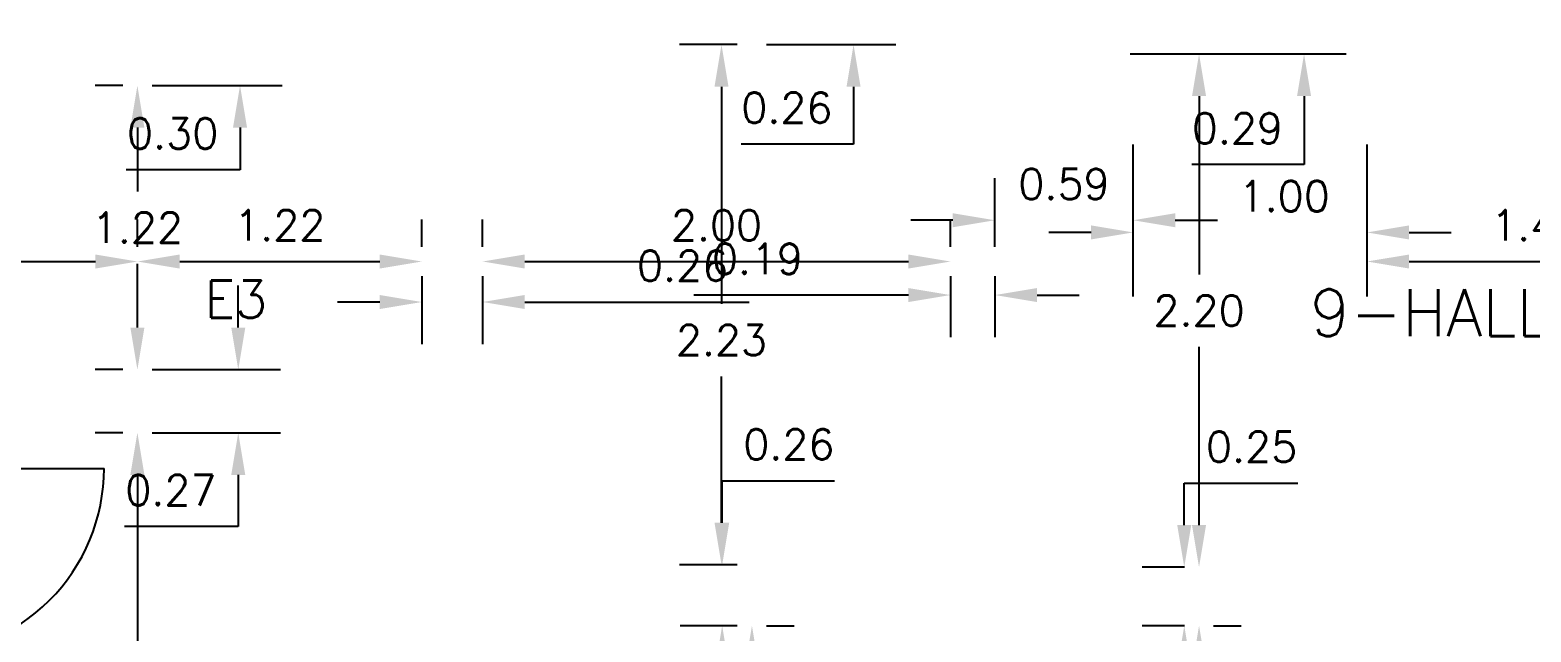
# Model space of a CAD drawing. Extents: x 19.8 to 90.6, y 5.5 to 74.
# Drawn here: x 25.14 to 31.55, y 39.4 to 41.97 of the extents above; entities that cross this region are included whole.
import ezdxf

# ---------------------------------------------------------------- set-up
doc = ezdxf.new("R2010")
doc.units = 0
doc.header["$MEASUREMENT"] = 0
doc.linetypes.add('Default', pattern=[0])
doc.linetypes.add('Solid', pattern=[0])
doc.layers.get('DEFPOINTS').update_dxf_attribs({"linetype": 'Solid'})
for name, color, linetype in [('Dimensions (COTAS)', 212, 'Solid'), ('Text O', 212, 'Default'), ('VAO', 132, 'Default')]:
    doc.layers.add(name, color=color, linetype=linetype)
doc.styles.add('Simplex', font='SIMPLEX.SHX')
doc.dimstyles.get("Standard").update_dxf_attribs({"dimtxt": 0.13, "dimasz": 0.18, "dimexe": 0.18, "dimexo": 0.0625, "dimgap": 0.09, "dimtad": 1, "dimtih": 1, "dimtoh": 1, "dimzin": 0, "dimdsep": 46, "dimtxsty": 'Simplex', "dimcen": 0.09, "dimadec": 0, "dimazin": 0, "dimtfac": 1, "dimtofl": 0, "dimtmove": 0, "dimatfit": 3, "dimfxl": 1, "dimtolj": 1, "dimtzin": 0, "dimarcsym": 0})

# ---------------------------------------------------------------- blocks, each defined once
blk = doc.blocks.new('*D85')
at = {"layer": 'DEFPOINTS', "color": 0, "transparency": 16777216}
for p in [(23.076, 40.9845), (25.596, 40.9845), (25.596, 40.9845)]:
    blk.add_point(p, dxfattribs=at)
at = {"layer": 'Dimensions (COTAS)', "color": 0, "lineweight": -2, "transparency": 16777216}
for p, q in [((23.076, 41.047), (23.076, 41.1645)), ((25.596, 41.047), (25.596, 41.1645)), ((23.256, 40.9845), (25.416, 40.9845))]:
    blk.add_line(p, q, dxfattribs=at)
at = {"layer": 'Dimensions (COTAS)', "color": 0, "transparency": 16777216}
for points in [[(23.256, 41.0145), (23.256, 40.9545), (23.076, 40.9845)], [(25.416, 41.0145), (25.416, 40.9545), (25.596, 40.9845)]]:
    blk.add_solid(points, dxfattribs=at)
at = {"layer": 'Dimensions (COTAS)', "color": 0, "transparency": 16777216, "insert": (24.336, 41.1395), "char_height": 0.13, "attachment_point": 5, "style": 'Simplex'}
blk.add_mtext('\\A1;2.52', dxfattribs=at)
blk = doc.blocks.new('L')
at = {"color": 0}
blk.add_line((0, 0.15), (0, -0.5), dxfattribs=at)
blk = doc.blocks.new('*D104')
at = {"layer": 'DEFPOINTS', "color": 0, "transparency": 16777216}
for p in [(30.1337, 42.1621), (29.7764, 41.8721), (30.5827, 41.8721)]:
    blk.add_point(p, dxfattribs=at)
at = {"layer": 'Dimensions (COTAS)', "color": 0, "lineweight": -2, "transparency": 16777216}
for p, q in [((30.5827, 42.3421), (30.5827, 42.5221)), ((30.1962, 42.1621), (30.7627, 42.1621)), ((29.8389, 41.8721), (30.7627, 41.8721)), ((30.5827, 41.6921), (30.5827, 41.3992)), ((30.5827, 41.3992), (30.1027, 41.3992))]:
    blk.add_line(p, q, dxfattribs=at)
at = {"layer": 'Dimensions (COTAS)', "color": 0, "transparency": 16777216}
for points in [[(30.5527, 42.3421), (30.6127, 42.3421), (30.5827, 42.1621)], [(30.5527, 41.6921), (30.6127, 41.6921), (30.5827, 41.8721)]]:
    blk.add_solid(points, dxfattribs=at)
at = {"layer": 'Dimensions (COTAS)', "color": 0, "transparency": 16777216, "insert": (30.2977, 41.5542), "char_height": 0.13, "attachment_point": 5, "style": 'Simplex'}
blk.add_mtext('\\A1;0.29', dxfattribs=at)
blk = doc.blocks.new('*D105')
at = {"layer": 'DEFPOINTS', "color": 0, "transparency": 16777216}
for p in [(25.5952, 41.7371), (25.5952, 41.7371), (25.596, 40.5221)]:
    blk.add_point(p, dxfattribs=at)
at = {"layer": 'Dimensions (COTAS)', "color": 0, "lineweight": -2, "transparency": 16777216}
for p, q in [((25.5327, 41.7371), (25.4152, 41.7371)), ((25.5952, 41.5571), (25.5952, 41.2846)), ((25.5952, 40.7021), (25.5952, 40.9746)), ((25.5335, 40.5221), (25.4152, 40.5221))]:
    blk.add_line(p, q, dxfattribs=at)
at = {"layer": 'Dimensions (COTAS)', "color": 0, "transparency": 16777216}
for points in [[(25.5652, 41.5571), (25.6252, 41.5571), (25.5952, 41.7371)], [(25.5652, 40.7021), (25.6252, 40.7021), (25.5952, 40.5221)]]:
    blk.add_solid(points, dxfattribs=at)
at = {"layer": 'Dimensions (COTAS)', "color": 0, "transparency": 16777216, "insert": (25.5952, 41.1296), "char_height": 0.13, "attachment_point": 5, "style": 'Simplex'}
blk.add_mtext('\\A1;1.22', dxfattribs=at)
blk = doc.blocks.new('*D106')
at = {"layer": 'DEFPOINTS', "color": 0, "transparency": 16777216}
for p in [(25.5952, 42.0371), (26.034, 42.0371), (25.5952, 41.7371)]:
    blk.add_point(p, dxfattribs=at)
at = {"layer": 'Dimensions (COTAS)', "color": 0, "lineweight": -2, "transparency": 16777216}
for p, q in [((26.034, 42.2171), (26.034, 42.3971)), ((25.6577, 42.0371), (26.214, 42.0371)), ((25.6577, 41.7371), (26.214, 41.7371)), ((26.034, 41.5571), (26.034, 41.3771)), ((26.034, 41.3771), (25.5478, 41.3771))]:
    blk.add_line(p, q, dxfattribs=at)
at = {"layer": 'Dimensions (COTAS)', "color": 0, "transparency": 16777216}
for points in [[(26.004, 42.2171), (26.064, 42.2171), (26.034, 42.0371)], [(26.004, 41.5571), (26.064, 41.5571), (26.034, 41.7371)]]:
    blk.add_solid(points, dxfattribs=at)
at = {"layer": 'Dimensions (COTAS)', "color": 0, "transparency": 16777216, "insert": (25.7459, 41.5321), "char_height": 0.13, "attachment_point": 5, "style": 'Simplex'}
blk.add_mtext('\\A1;0.30', dxfattribs=at)
blk = doc.blocks.new('*D107')
at = {"layer": 'DEFPOINTS', "color": 0, "transparency": 16777216}
for p in [(28.2223, 41.9121), (28.0923, 39.6871), (28.2223, 39.6871)]:
    blk.add_point(p, dxfattribs=at)
at = {"layer": 'Dimensions (COTAS)', "color": 0, "lineweight": -2, "transparency": 16777216}
for p, q in [((28.1598, 41.9121), (27.9123, 41.9121)), ((28.0923, 41.7321), (28.0923, 40.8033)), ((28.0923, 39.8671), (28.0923, 40.4933)), ((28.1598, 39.6871), (27.9123, 39.6871))]:
    blk.add_line(p, q, dxfattribs=at)
at = {"layer": 'Dimensions (COTAS)', "color": 0, "transparency": 16777216}
for points in [[(28.0623, 41.7321), (28.1223, 41.7321), (28.0923, 41.9121)], [(28.0623, 39.8671), (28.1223, 39.8671), (28.0923, 39.6871)]]:
    blk.add_solid(points, dxfattribs=at)
at = {"layer": 'Dimensions (COTAS)', "color": 0, "transparency": 16777216, "insert": (28.0923, 40.6483), "char_height": 0.13, "attachment_point": 5, "style": 'Simplex'}
blk.add_mtext('\\A1;2.23', dxfattribs=at)
blk = doc.blocks.new('*D108')
at = {"layer": 'DEFPOINTS', "color": 0, "transparency": 16777216}
for p in [(29.7764, 41.8721), (30.1337, 39.6771), (30.1337, 39.6771)]:
    blk.add_point(p, dxfattribs=at)
at = {"layer": 'Dimensions (COTAS)', "color": 0, "lineweight": -2, "transparency": 16777216}
for p, q in [((29.8389, 41.8721), (30.3137, 41.8721)), ((30.1337, 41.6921), (30.1337, 40.9296)), ((30.1337, 39.8571), (30.1337, 40.6196)), ((30.0712, 39.6771), (29.9537, 39.6771))]:
    blk.add_line(p, q, dxfattribs=at)
at = {"layer": 'Dimensions (COTAS)', "color": 0, "transparency": 16777216}
for points in [[(30.1037, 41.6921), (30.1637, 41.6921), (30.1337, 41.8721)], [(30.1037, 39.8571), (30.1637, 39.8571), (30.1337, 39.6771)]]:
    blk.add_solid(points, dxfattribs=at)
at = {"layer": 'Dimensions (COTAS)', "color": 0, "transparency": 16777216, "insert": (30.1337, 40.7746), "char_height": 0.13, "attachment_point": 5, "style": 'Simplex'}
blk.add_mtext('\\A1;2.20', dxfattribs=at)
blk = doc.blocks.new('*D115')
at = {"layer": 'DEFPOINTS', "color": 0, "transparency": 16777216}
for p in [(29.8519, 41.161), (29.261, 40.9845), (29.8519, 40.9845)]:
    blk.add_point(p, dxfattribs=at)
at = {"layer": 'Dimensions (COTAS)', "color": 0, "lineweight": -2, "transparency": 16777216}
for p, q in [((29.261, 41.047), (29.261, 41.341)), ((29.8519, 41.047), (29.8519, 41.341)), ((29.081, 41.161), (28.901, 41.161)), ((30.0319, 41.161), (30.2119, 41.161))]:
    blk.add_line(p, q, dxfattribs=at)
at = {"layer": 'Dimensions (COTAS)', "color": 0, "transparency": 16777216}
for points in [[(29.081, 41.191), (29.081, 41.131), (29.261, 41.161)], [(30.0319, 41.191), (30.0319, 41.131), (29.8519, 41.161)]]:
    blk.add_solid(points, dxfattribs=at)
at = {"layer": 'Dimensions (COTAS)', "color": 0, "transparency": 16777216, "insert": (29.5564, 41.316), "char_height": 0.13, "attachment_point": 5, "style": 'Simplex'}
blk.add_mtext('\\A1;0.59', dxfattribs=at)
blk = doc.blocks.new('*D118')
at = {"layer": 'DEFPOINTS', "color": 0, "transparency": 16777216}
for p in [(29.071, 40.9845), (29.261, 40.9845), (29.261, 40.8411)]:
    blk.add_point(p, dxfattribs=at)
at = {"layer": 'Dimensions (COTAS)', "color": 0, "lineweight": -2, "transparency": 16777216}
for p, q in [((29.071, 40.922), (29.071, 40.6611)), ((29.261, 40.922), (29.261, 40.6611)), ((28.891, 40.8411), (27.9734, 40.8411)), ((29.441, 40.8411), (29.621, 40.8411))]:
    blk.add_line(p, q, dxfattribs=at)
at = {"layer": 'Dimensions (COTAS)', "color": 0, "transparency": 16777216}
for points in [[(28.891, 40.8711), (28.891, 40.8111), (29.071, 40.8411)], [(29.441, 40.8711), (29.441, 40.8111), (29.261, 40.8411)]]:
    blk.add_solid(points, dxfattribs=at)
at = {"layer": 'Dimensions (COTAS)', "color": 0, "transparency": 16777216, "insert": (28.246, 40.9961), "char_height": 0.13, "attachment_point": 5, "style": 'Simplex'}
blk.add_mtext('\\A1;0.19', dxfattribs=at)
blk = doc.blocks.new('*D123')
at = {"layer": 'DEFPOINTS', "color": 0, "transparency": 16777216}
for p in [(25.596, 40.9845), (26.811, 40.9845), (26.811, 40.9845)]:
    blk.add_point(p, dxfattribs=at)
at = {"layer": 'Dimensions (COTAS)', "color": 0, "lineweight": -2, "transparency": 16777216}
for p, q in [((25.596, 41.047), (25.596, 41.1645)), ((26.811, 41.047), (26.811, 41.1645)), ((25.776, 40.9845), (26.631, 40.9845))]:
    blk.add_line(p, q, dxfattribs=at)
at = {"layer": 'Dimensions (COTAS)', "color": 0, "transparency": 16777216}
for points in [[(25.776, 41.0145), (25.776, 40.9545), (25.596, 40.9845)], [(26.631, 41.0145), (26.631, 40.9545), (26.811, 40.9845)]]:
    blk.add_solid(points, dxfattribs=at)
at = {"layer": 'Dimensions (COTAS)', "color": 0, "transparency": 16777216, "insert": (26.2035, 41.1395), "char_height": 0.13, "attachment_point": 5, "style": 'Simplex'}
blk.add_mtext('\\A1;1.22', dxfattribs=at)
blk = doc.blocks.new('*D125')
at = {"layer": 'DEFPOINTS', "color": 0, "transparency": 16777216}
for p in [(25.5952, 40.2521), (25.5952, 40.2521), (25.5952, 38.0737)]:
    blk.add_point(p, dxfattribs=at)
at = {"layer": 'Dimensions (COTAS)', "color": 0, "lineweight": -2, "transparency": 16777216}
for p, q in [((25.5327, 40.2521), (25.4152, 40.2521)), ((25.5952, 40.0721), (25.5952, 39.3179)), ((25.5952, 38.2537), (25.5952, 39.0079)), ((25.5327, 38.0737), (25.4152, 38.0737))]:
    blk.add_line(p, q, dxfattribs=at)
at = {"layer": 'Dimensions (COTAS)', "color": 0, "transparency": 16777216}
for points in [[(25.5652, 40.0721), (25.6252, 40.0721), (25.5952, 40.2521)], [(25.5652, 38.2537), (25.6252, 38.2537), (25.5952, 38.0737)]]:
    blk.add_solid(points, dxfattribs=at)
at = {"layer": 'Dimensions (COTAS)', "color": 0, "transparency": 16777216, "insert": (25.5952, 39.1629), "char_height": 0.13, "attachment_point": 5, "style": 'Simplex'}
blk.add_mtext('\\A1;2.18', dxfattribs=at)
blk = doc.blocks.new('PD80-13')
at = {"color": 0}
for p, q in [((0, 0), (0, 0.7989)), ((1.6, 0), (1.6, 0.7989)), ((-0.0619, 0.005), (-0.0619, 0.02)), ((-0.0619, 0.02), (-0.0119, 0.02)), ((-0.0619, 0.005), (-0.0569, 0.005)), ((-0.0569, 0), (-0.0569, 0.005)), ((-0.0169, 0), (-0.0169, 0.005)), ((-0.0169, 0.005), (-0.0119, 0.005)), ((-0.0169, 0), (0, 0)), ((-0.0119, 0.005), (-0.0119, 0.02)), ((0, -0.03), (0, 0)), ((0, 0), (0.8, 0)), ((1.6, 0), (0.8, 0)), ((1.6, -0.03), (1.6, 0)), ((1.6169, 0), (1.6, 0)), ((1.6619, 0.02), (1.6119, 0.02)), ((1.6119, 0.005), (1.6119, 0.02)), ((1.6169, 0.005), (1.6119, 0.005)), ((1.6169, 0), (1.6169, 0.005)), ((1.6619, 0.005), (1.6569, 0.005)), ((1.6569, 0), (1.6569, 0.005)), ((1.6619, 0.005), (1.6619, 0.02)), ((0, -0.03), (0.02, -0.03)), ((0.02, -0.03), (0.02, -0.13)), ((0.8, -0.03), (0.02, -0.03)), ((0.8, 0), (0.8, -0.03)), ((0.8, 0), (0.8, -0.03)), ((0.8, -0.03), (1.58, -0.03)), ((1.58, -0.03), (1.58, -0.13)), ((1.6, -0.03), (1.58, -0.03)), ((-0.0619, -0.135), (-0.0619, -0.15)), ((-0.0619, -0.135), (-0.0569, -0.135)), ((-0.0619, -0.15), (-0.0119, -0.15)), ((-0.0569, -0.13), (-0.0569, -0.135)), ((-0.0169, -0.13), (-0.0169, -0.135)), ((-0.0169, -0.13), (0.02, -0.13)), ((-0.0169, -0.135), (-0.0119, -0.135)), ((-0.0119, -0.135), (-0.0119, -0.15)), ((1.6169, -0.13), (1.58, -0.13)), ((1.6169, -0.135), (1.6119, -0.135)), ((1.6119, -0.135), (1.6119, -0.15)), ((1.6619, -0.15), (1.6119, -0.15)), ((1.6169, -0.13), (1.6169, -0.135)), ((1.6569, -0.13), (1.6569, -0.135)), ((1.6619, -0.135), (1.6569, -0.135)), ((1.6619, -0.135), (1.6619, -0.15))]:
    blk.add_line(p, q, dxfattribs=at)
for centre, start, end in [((0, 0), 360, 90), ((1.6, 0), 90, 180)]:
    blk.add_arc(centre, 0.7989, start, end, dxfattribs=at)
blk = doc.blocks.new('*D126')
at = {"layer": 'DEFPOINTS', "color": 0, "transparency": 16777216}
for p in [(25.596, 40.5221), (26.0264, 40.5221), (25.5952, 40.2521)]:
    blk.add_point(p, dxfattribs=at)
at = {"layer": 'Dimensions (COTAS)', "color": 0, "lineweight": -2, "transparency": 16777216}
for p, q in [((26.0264, 40.7021), (26.0264, 40.8821)), ((25.6585, 40.5221), (26.2064, 40.5221)), ((25.6577, 40.2521), (26.2064, 40.2521)), ((26.0264, 40.0721), (26.0264, 39.8516)), ((26.0264, 39.8516), (25.5403, 39.8516))]:
    blk.add_line(p, q, dxfattribs=at)
at = {"layer": 'Dimensions (COTAS)', "color": 0, "transparency": 16777216}
for points in [[(25.9964, 40.7021), (26.0564, 40.7021), (26.0264, 40.5221)], [(25.9964, 40.0721), (26.0564, 40.0721), (26.0264, 40.2521)]]:
    blk.add_solid(points, dxfattribs=at)
at = {"layer": 'Dimensions (COTAS)', "color": 0, "transparency": 16777216, "insert": (25.7384, 40.0066), "char_height": 0.13, "attachment_point": 5, "style": 'Simplex'}
blk.add_mtext('\\A1;0.27', dxfattribs=at)
blk = doc.blocks.new('*D127')
at = {"layer": 'DEFPOINTS', "color": 0, "transparency": 16777216}
for p in [(28.2223, 39.6871), (28.0951, 39.4271), (28.2223, 39.4271)]:
    blk.add_point(p, dxfattribs=at)
at = {"layer": 'Dimensions (COTAS)', "color": 0, "lineweight": -2, "transparency": 16777216}
for p, q in [((28.0951, 39.8671), (28.0951, 40.0471)), ((28.0951, 40.0471), (28.5751, 40.0471)), ((28.1598, 39.6871), (27.9151, 39.6871)), ((28.1598, 39.4271), (27.9151, 39.4271)), ((28.0951, 39.2471), (28.0951, 39.0671))]:
    blk.add_line(p, q, dxfattribs=at)
at = {"layer": 'Dimensions (COTAS)', "color": 0, "transparency": 16777216}
for points in [[(28.0651, 39.8671), (28.1251, 39.8671), (28.0951, 39.6871)], [(28.0651, 39.2471), (28.1251, 39.2471), (28.0951, 39.4271)]]:
    blk.add_solid(points, dxfattribs=at)
at = {"layer": 'Dimensions (COTAS)', "color": 0, "transparency": 16777216, "insert": (28.3801, 40.2021), "char_height": 0.13, "attachment_point": 5, "style": 'Simplex'}
blk.add_mtext('\\A1;0.26', dxfattribs=at)
blk = doc.blocks.new('*D128')
at = {"layer": 'DEFPOINTS', "color": 0, "transparency": 16777216}
for p in [(28.2223, 39.4271), (26.9139, 38.3509), (28.2223, 38.3509)]:
    blk.add_point(p, dxfattribs=at)
at = {"layer": 'Dimensions (COTAS)', "color": 0, "lineweight": -2, "transparency": 16777216}
for p, q in [((28.2848, 39.4271), (28.4023, 39.4271)), ((28.2223, 39.2471), (28.2223, 39.044)), ((28.2223, 38.5309), (28.2223, 38.734)), ((26.9764, 38.3509), (28.4023, 38.3509))]:
    blk.add_line(p, q, dxfattribs=at)
at = {"layer": 'Dimensions (COTAS)', "color": 0, "transparency": 16777216}
for points in [[(28.1923, 39.2471), (28.2523, 39.2471), (28.2223, 39.4271)], [(28.1923, 38.5309), (28.2523, 38.5309), (28.2223, 38.3509)]]:
    blk.add_solid(points, dxfattribs=at)
at = {"layer": 'Dimensions (COTAS)', "color": 0, "transparency": 16777216, "insert": (28.2223, 38.889), "char_height": 0.13, "attachment_point": 5, "style": 'Simplex'}
blk.add_mtext('\\A1;1.08', dxfattribs=at)
blk = doc.blocks.new('*D129')
at = {"layer": 'DEFPOINTS', "color": 0, "transparency": 16777216}
for p in [(27.071, 40.9845), (29.071, 40.9845), (29.071, 40.9845)]:
    blk.add_point(p, dxfattribs=at)
at = {"layer": 'Dimensions (COTAS)', "color": 0, "lineweight": -2, "transparency": 16777216}
for p, q in [((27.071, 41.047), (27.071, 41.1645)), ((29.071, 41.047), (29.071, 41.1645)), ((27.251, 40.9845), (28.891, 40.9845))]:
    blk.add_line(p, q, dxfattribs=at)
at = {"layer": 'Dimensions (COTAS)', "color": 0, "transparency": 16777216}
for points in [[(27.251, 41.0145), (27.251, 40.9545), (27.071, 40.9845)], [(28.891, 41.0145), (28.891, 40.9545), (29.071, 40.9845)]]:
    blk.add_solid(points, dxfattribs=at)
at = {"layer": 'Dimensions (COTAS)', "color": 0, "transparency": 16777216, "insert": (28.071, 41.1395), "char_height": 0.13, "attachment_point": 5, "style": 'Simplex'}
blk.add_mtext('\\A1;2.00', dxfattribs=at)
blk = doc.blocks.new('*D130')
at = {"layer": 'DEFPOINTS', "color": 0, "transparency": 16777216}
for p in [(26.811, 40.9845), (27.071, 40.9845), (27.071, 40.8113)]:
    blk.add_point(p, dxfattribs=at)
at = {"layer": 'Dimensions (COTAS)', "color": 0, "lineweight": -2, "transparency": 16777216}
for p, q in [((26.811, 40.922), (26.811, 40.6313)), ((27.071, 40.922), (27.071, 40.6313)), ((26.631, 40.8113), (26.451, 40.8113)), ((27.251, 40.8113), (28.211, 40.8113))]:
    blk.add_line(p, q, dxfattribs=at)
at = {"layer": 'Dimensions (COTAS)', "color": 0, "transparency": 16777216}
for points in [[(26.631, 40.8413), (26.631, 40.7813), (26.811, 40.8113)], [(27.251, 40.8413), (27.251, 40.7813), (27.071, 40.8113)]]:
    blk.add_solid(points, dxfattribs=at)
at = {"layer": 'Dimensions (COTAS)', "color": 0, "transparency": 16777216, "insert": (27.926, 40.9663), "char_height": 0.13, "attachment_point": 5, "style": 'Simplex'}
blk.add_mtext('\\A1;0.26', dxfattribs=at)
blk = doc.blocks.new('*D134')
at = {"layer": 'DEFPOINTS', "color": 0, "transparency": 16777216}
for p in [(30.8519, 40.9845), (32.3023, 40.9845), (32.3023, 40.9845)]:
    blk.add_point(p, dxfattribs=at)
at = {"layer": 'Dimensions (COTAS)', "color": 0, "lineweight": -2, "transparency": 16777216}
for p, q in [((30.8519, 41.047), (30.8519, 41.1645)), ((31.0319, 40.9845), (32.1223, 40.9845)), ((32.3023, 40.922), (32.3023, 40.8045))]:
    blk.add_line(p, q, dxfattribs=at)
at = {"layer": 'Dimensions (COTAS)', "color": 0, "transparency": 16777216}
for points in [[(31.0319, 41.0145), (31.0319, 40.9545), (30.8519, 40.9845)], [(32.1223, 41.0145), (32.1223, 40.9545), (32.3023, 40.9845)]]:
    blk.add_solid(points, dxfattribs=at)
at = {"layer": 'Dimensions (COTAS)', "color": 0, "transparency": 16777216, "insert": (31.5771, 41.1395), "char_height": 0.13, "attachment_point": 5, "style": 'Simplex'}
blk.add_mtext('\\A1;1.45', dxfattribs=at)
blk = doc.blocks.new('*D135')
at = {"layer": 'DEFPOINTS', "color": 0, "transparency": 16777216}
for p in [(30.1337, 39.4271), (30.1337, 38.0737), (30.1337, 38.0737)]:
    blk.add_point(p, dxfattribs=at)
at = {"layer": 'Dimensions (COTAS)', "color": 0, "lineweight": -2, "transparency": 16777216}
for p, q in [((30.1962, 39.4271), (30.3137, 39.4271)), ((30.1337, 39.2471), (30.1337, 38.9054)), ((30.1337, 38.2537), (30.1337, 38.5954)), ((30.1962, 38.0737), (30.3137, 38.0737))]:
    blk.add_line(p, q, dxfattribs=at)
at = {"layer": 'Dimensions (COTAS)', "color": 0, "transparency": 16777216}
for points in [[(30.1037, 39.2471), (30.1637, 39.2471), (30.1337, 39.4271)], [(30.1037, 38.2537), (30.1637, 38.2537), (30.1337, 38.0737)]]:
    blk.add_solid(points, dxfattribs=at)
at = {"layer": 'Dimensions (COTAS)', "color": 0, "transparency": 16777216, "insert": (30.1337, 38.7504), "char_height": 0.13, "attachment_point": 5, "style": 'Simplex'}
blk.add_mtext('\\A1;1.35', dxfattribs=at)
blk = doc.blocks.new('*D136')
at = {"layer": 'DEFPOINTS', "color": 0, "transparency": 16777216}
for p in [(30.1337, 39.6771), (30.0705, 39.4271), (30.1337, 39.4271)]:
    blk.add_point(p, dxfattribs=at)
at = {"layer": 'Dimensions (COTAS)', "color": 0, "lineweight": -2, "transparency": 16777216}
for p, q in [((30.0705, 39.8571), (30.0705, 40.0371)), ((30.0705, 40.0371), (30.5566, 40.0371)), ((30.0712, 39.6771), (29.8905, 39.6771)), ((30.0712, 39.4271), (29.8905, 39.4271)), ((30.0705, 39.2471), (30.0705, 39.0671))]:
    blk.add_line(p, q, dxfattribs=at)
at = {"layer": 'Dimensions (COTAS)', "color": 0, "transparency": 16777216}
for points in [[(30.0405, 39.8571), (30.1005, 39.8571), (30.0705, 39.6771)], [(30.0405, 39.2471), (30.1005, 39.2471), (30.0705, 39.4271)]]:
    blk.add_solid(points, dxfattribs=at)
at = {"layer": 'Dimensions (COTAS)', "color": 0, "transparency": 16777216, "insert": (30.3585, 40.1921), "char_height": 0.13, "attachment_point": 5, "style": 'Simplex'}
blk.add_mtext('\\A1;0.25', dxfattribs=at)
blk = doc.blocks.new('*D138')
at = {"layer": 'DEFPOINTS', "color": 0, "transparency": 16777216}
for p in [(30.8519, 41.1089), (29.8519, 40.9845), (30.8519, 40.9845)]:
    blk.add_point(p, dxfattribs=at)
at = {"layer": 'Dimensions (COTAS)', "color": 0, "lineweight": -2, "transparency": 16777216}
for p, q in [((29.8519, 41.047), (29.8519, 41.2889)), ((30.8519, 41.047), (30.8519, 41.2889)), ((29.6719, 41.1089), (29.4919, 41.1089)), ((31.0319, 41.1089), (31.2119, 41.1089))]:
    blk.add_line(p, q, dxfattribs=at)
at = {"layer": 'Dimensions (COTAS)', "color": 0, "transparency": 16777216}
for points in [[(29.6719, 41.1389), (29.6719, 41.0789), (29.8519, 41.1089)], [(31.0319, 41.1389), (31.0319, 41.0789), (30.8519, 41.1089)]]:
    blk.add_solid(points, dxfattribs=at)
at = {"layer": 'Dimensions (COTAS)', "color": 0, "transparency": 16777216, "insert": (30.4979, 41.2639), "char_height": 0.13, "attachment_point": 5, "style": 'Simplex'}
blk.add_mtext('\\A1;1.00', dxfattribs=at)
blk = doc.blocks.new('*D159')
at = {"layer": 'DEFPOINTS', "color": 0, "transparency": 16777216}
for p in [(28.2223, 42.1721), (28.2223, 41.9121), (28.6568, 41.9121)]:
    blk.add_point(p, dxfattribs=at)
at = {"layer": 'Dimensions (COTAS)', "color": 0, "lineweight": -2, "transparency": 16777216}
for p, q in [((28.6568, 42.3521), (28.6568, 42.5321)), ((28.2848, 42.1721), (28.8368, 42.1721)), ((28.2848, 41.9121), (28.8368, 41.9121)), ((28.6568, 41.7321), (28.6568, 41.4871)), ((28.6568, 41.4871), (28.1768, 41.4871))]:
    blk.add_line(p, q, dxfattribs=at)
at = {"layer": 'Dimensions (COTAS)', "color": 0, "transparency": 16777216}
for points in [[(28.6268, 42.3521), (28.6868, 42.3521), (28.6568, 42.1721)], [(28.6268, 41.7321), (28.6868, 41.7321), (28.6568, 41.9121)]]:
    blk.add_solid(points, dxfattribs=at)
at = {"layer": 'Dimensions (COTAS)', "color": 0, "transparency": 16777216, "insert": (28.3718, 41.6421), "char_height": 0.13, "attachment_point": 5, "style": 'Simplex'}
blk.add_mtext('\\A1;0.26', dxfattribs=at)

msp = doc.modelspace()

# ---------------------------------------------------------------- block references
at = {"layer": 'Dimensions (COTAS)', "rotation": 180.0000000000034}
for p in [(29.8519, 40.9845), (30.8519, 40.9845)]:
    msp.add_blockref('L', p, dxfattribs=at)
at = {"layer": 'VAO', "rotation": 269.9999999984854}
msp.add_blockref('PD80-13', (24.6537, 40.0996), dxfattribs=at)

# ---------------------------------------------------------------- texts
at = {"layer": 'Text O', "style": 'Simplex'}
msp.add_text('E3', height=0.16, dxfattribs=at).set_placement((25.883, 40.7431))
at = {"layer": 'Text O', "color": 7, "style": 'Simplex'}
msp.add_text('9-HALL ELEV. 2', height=0.2, dxfattribs=at).set_placement((30.6079, 40.6659))

# ---------------------------------------------------------------- dimensions: what is measured, and where the dimension line sits
at = {"layer": 'Dimensions (COTAS)'}
for base, p1, p2, angle, picture, middle in [((28.6568, 41.9121), (28.2223, 42.1721), (28.2223, 41.9121), 90, '*D159', (28.3718, 41.4871)), ((30.5827, 41.8721), (30.1337, 42.1621), (29.7764, 41.8721), 90, '*D104', (30.2977, 41.3992)), ((26.034, 42.0371), (25.5952, 41.7371), (25.5952, 42.0371), 90, '*D106', (25.7459, 41.3771)), ((28.092265106, 39.687132158), (28.222265106, 41.912132155), (28.222265106, 39.687132158), 90, '*D107', (28.092265106, 40.648254462)), ((29.8519, 41.161), (29.261, 40.9845), (29.8519, 40.9845), 0, '*D115', (29.5564, 41.161)), ((30.8519, 41.1089), (29.8519, 40.9845), (30.8519, 40.9845), 0, '*D138', (30.4979, 41.1089)), ((29.261, 40.8411), (29.071, 40.9845), (29.261, 40.9845), 0, '*D118', (28.246, 40.8411)), ((27.071, 40.8113), (26.811, 40.9845), (27.071, 40.9845), 0, '*D130', (27.926, 40.8113)), ((26.0264, 40.5221), (25.5952, 40.2521), (25.596, 40.5221), 90, '*D126', (25.7384, 39.8516)), ((28.0951, 39.4271), (28.2223, 39.6871), (28.2223, 39.4271), 90, '*D127', (28.3801, 40.0471)), ((30.0705, 39.4271), (30.1337, 39.6771), (30.1337, 39.4271), 90, '*D136', (30.3585, 40.0371))]:
    dim = msp.add_linear_dim(base=base, p1=p1, p2=p2, angle=angle, dimstyle='Standard', dxfattribs=at)
    dim.commit()
    dim.dimension.update_dxf_attribs({"geometry": picture, "text_midpoint": middle, "dimtype": 160})
for base, p1, p2, angle, picture, middle in [((30.1336509, 39.6771321), (29.7763742, 41.8721322), (30.1336509, 39.6771321), 90, '*D108', (30.1336509, 40.7746321)), ((25.596, 40.9845), (23.076, 40.9845), (25.596, 40.9845), 0, '*D85', (24.336, 41.1395)), ((26.811009, 40.984534), (25.59601, 40.984534), (26.811009, 40.984534), 0, '*D123', (26.203509, 41.139534)), ((29.071, 40.9845), (27.071, 40.9845), (29.071, 40.9845), 0, '*D129', (28.071, 41.1395)), ((32.3023, 40.9845), (30.8519, 40.9845), (32.3023, 40.9845), 0, '*D134', (31.5771, 41.1395)), ((25.5952, 40.2521), (25.5952, 38.0737), (25.5952, 40.2521), 90, '*D125', (25.5952, 39.1629)), ((28.2223, 38.3509), (28.2223, 39.4271), (26.9139, 38.3509), 90, '*D128', (28.2223, 38.889)), ((30.1337, 38.0737), (30.1337, 39.4271), (30.1337, 38.0737), 90, '*D135', (30.1337, 38.7504))]:
    dim = msp.add_linear_dim(base=base, p1=p1, p2=p2, angle=angle, dimstyle='Standard', dxfattribs=at)
    dim.commit()
    dim.dimension.update_dxf_attribs({"geometry": picture, "text_midpoint": middle})
dim = msp.add_linear_dim(base=(25.5952, 41.7371), p1=(25.596, 40.5221), p2=(25.5952, 41.7371), angle=90, text='1.22', dimstyle='Standard', dxfattribs=at)
dim.commit()
dim.dimension.update_dxf_attribs({"geometry": '*D105', "text_midpoint": (25.5952, 41.1296)})

doc.saveas('drawing.dxf')
